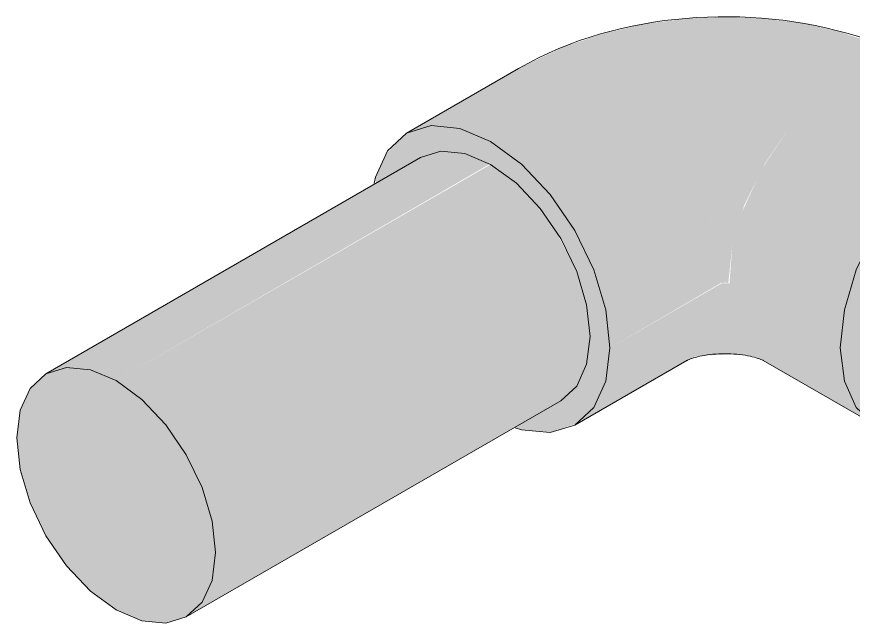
# Model space of a CAD drawing. Header units: millimetres. Extents: x -5097 to 2588, y -1580 to 5282.
# Drawn here: x -2975.8 to -2826.9, y 1749.8 to 1857.7 of the extents above; entities that cross this region are included whole.
import ezdxf

# ---------------------------------------------------------------- set-up
doc = ezdxf.new("R2010")
doc.units = ezdxf.units.MM
doc.layers.add('M-_WATR----_E', color=5, linetype='Continuous', lineweight=9)

# ---------------------------------------------------------------- blocks, each defined once
blk = doc.blocks.new('COMER_EL50_U-PVC отвод 90 - DN16-DN315 _Grey_-V4-В20 Аксонометрия')
at = {"layer": 'M-_WATR----_E', "lineweight": 20}
for points in [[(-2849.12, 1810.29), (-2848.4, 1817.05), (-2846.28, 1824.18), (-2842.69, 1831.51), (-2838.52, 1837.63), (-2833.4, 1843.03), (-2827.91, 1847.03), (-2822.42, 1849.37), (-2817.31, 1849.87), (-2814.69, 1849.37), (-2820.87, 1852.32), (-2829.33, 1855.05), (-2835.24, 1856.47), (-2842.86, 1857.45), (-2849.69, 1857.67), (-2856.07, 1857.46), (-2864.14, 1856.47), (-2871.69, 1854.63), (-2878.51, 1852.32), (-2886.47, 1848.52), (-2882.08, 1849.87), (-2876.96, 1849.37), (-2871.47, 1847.03), (-2865.98, 1843.03), (-2860.86, 1837.63), (-2856.19, 1830.62), (-2853.09, 1824.16), (-2850.98, 1817.05), (-2850.26, 1810.29), (-2849.69, 1810.42)], [(-2870.2, 1798.78), (-2850.27, 1810.42), (-2850.98, 1817.05), (-2853.1, 1824.18), (-2856.47, 1831.2), (-2860.86, 1837.63), (-2865.98, 1843.03), (-2871.47, 1847.03), (-2876.96, 1849.37), (-2882.08, 1849.87), (-2886.47, 1848.52), (-2906.41, 1837), (-2902.02, 1838.36), (-2896.9, 1837.85), (-2891.41, 1835.52), (-2885.92, 1831.51), (-2880.67, 1825.92), (-2876.41, 1819.68), (-2873.04, 1812.66), (-2870.92, 1805.53)], [(-2829.18, 1798.78), (-2828.46, 1805.53), (-2826.34, 1812.66), (-2822.97, 1819.68), (-2818.58, 1826.11), (-2813.46, 1831.51), (-2807.97, 1835.52), (-2802.48, 1837.85), (-2797.36, 1838.36), (-2792.97, 1837), (-2812.91, 1848.52), (-2817.31, 1849.87), (-2822.42, 1849.37), (-2827.91, 1847.03), (-2833.4, 1843.03), (-2838.52, 1837.63), (-2843.19, 1830.62), (-2846.62, 1823.05), (-2848.4, 1817.05), (-2848.91, 1810.16), (-2846.12, 1808.55)], [(-2880.8, 1783.69), (-2876.1, 1785.33), (-2873.04, 1788.17), (-2870.9, 1793.01), (-2870.2, 1798.78), (-2870.92, 1805.53), (-2873.04, 1812.66), (-2876.41, 1819.68), (-2880.8, 1826.11), (-2885.92, 1831.51), (-2891.41, 1835.52), (-2896.9, 1837.85), (-2902.02, 1838.36), (-2906.41, 1837), (-2910.01, 1833.38), (-2911.9, 1829.19), (-2911.83, 1828.1), (-2903.91, 1832.67), (-2900.25, 1833.8), (-2895.99, 1833.38), (-2891.41, 1831.44), (-2886.37, 1827.6), (-2882.57, 1823.6), (-2878.91, 1818.24), (-2876.1, 1812.39), (-2874.33, 1806.45), (-2873.73, 1800.82), (-2874.52, 1795.48), (-2876.1, 1791.98), (-2878.91, 1789.37), (-2887.05, 1784.67), (-2885.92, 1784.19)], [(-2818.58, 1783.69), (-2813.46, 1784.19), (-2812.33, 1784.67), (-2820.47, 1789.37), (-2823.28, 1791.98), (-2825.05, 1795.88), (-2825.59, 1801.4), (-2825.05, 1806.45), (-2823.15, 1812.66), (-2820.47, 1818.24), (-2816.81, 1823.6), (-2812.55, 1828.1), (-2807.97, 1831.44), (-2803.4, 1833.38), (-2799.13, 1833.8), (-2795.47, 1832.67), (-2787.35, 1828.1), (-2787.48, 1829.19), (-2789.6, 1833.88), (-2792.97, 1837), (-2797.36, 1838.36), (-2802.48, 1837.85), (-2807.97, 1835.52), (-2813.54, 1831.44), (-2818.71, 1825.92), (-2823.28, 1819.04), (-2826.34, 1812.66), (-2828.46, 1805.53), (-2829.18, 1798.78), (-2828.46, 1792.85), (-2826.34, 1788.17), (-2822.97, 1785.04)], [(-2876.41, 1785.04), (-2856.47, 1796.56), (-2853.1, 1799.68), (-2850.98, 1804.37), (-2850.26, 1810.29), (-2870.2, 1798.78), (-2870.92, 1792.85), (-2873.04, 1788.17), (-2876.1, 1785.33)], [(-2842.91, 1796.56), (-2846.28, 1799.68), (-2848.4, 1804.37), (-2849.12, 1810.29), (-2850.26, 1810.29), (-2850.98, 1804.37), (-2853.1, 1799.68), (-2856.47, 1796.56), (-2854.84, 1797.3), (-2848.91, 1797.68), (-2844.5, 1797.29)], [(-2822.97, 1785.04), (-2826.34, 1788.17), (-2828.48, 1793.01), (-2829.18, 1798.78), (-2849.12, 1810.29), (-2848.4, 1804.37), (-2846.28, 1799.68), (-2842.91, 1796.56), (-2823.28, 1785.22)]]:
    blk.add_hatch(color=47, dxfattribs=at).paths.add_polyline_path(points)
at = {"layer": 'M-_WATR----_E', "color": 94, "lineweight": 20}
for p, q in [((-2886.47, 1848.52), (-2906.41, 1837)), ((-2792.97, 1837), (-2812.91, 1848.52)), ((-2876.41, 1785.04), (-2856.47, 1796.56)), ((-2842.91, 1796.56), (-2822.97, 1785.04))]:
    blk.add_line(p, q, dxfattribs=at)
for points in [[(-2886.47, 1848.52, 0), (-2884.69, 1849.5, 0), (-2882.9, 1850.42, 0), (-2881.09, 1851.28, 0), (-2879.27, 1852.07, 0), (-2877.43, 1852.8, 0), (-2875.59, 1853.48, 0), (-2873.73, 1854.1, 0), (-2871.87, 1854.67, 0), (-2869.99, 1855.18, 0), (-2868.11, 1855.65, 0), (-2866.22, 1856.07, 0), (-2864.32, 1856.44, 0), (-2862.42, 1856.76, 0), (-2860.51, 1857.04, 0), (-2858.6, 1857.27, 0), (-2856.68, 1857.45, 0), (-2854.76, 1857.59, 0), (-2852.84, 1857.69, 0), (-2850.91, 1857.74, 0), (-2848.99, 1857.74, 0), (-2847.06, 1857.7, 0), (-2845.14, 1857.62, 0), (-2843.22, 1857.49, 0), (-2841.3, 1857.32, 0), (-2839.39, 1857.1, 0), (-2837.48, 1856.84, 0), (-2835.57, 1856.53, 0), (-2833.67, 1856.17, 0), (-2831.78, 1855.77, 0), (-2829.9, 1855.31, 0), (-2828.02, 1854.81, 0), (-2826.15, 1854.26, 0), (-2824.29, 1853.65, 0), (-2822.45, 1852.99, 0), (-2820.61, 1852.27, 0), (-2818.78, 1851.5, 0), (-2816.97, 1850.66, 0), (-2815.17, 1849.76, 0), (-2813.39, 1848.79, 0), (-2812.91, 1848.52, 0)], [(-2870.2, 1798.78, 0), (-2870.92, 1805.53, 0), (-2873.04, 1812.66, 0), (-2876.41, 1819.68, 0), (-2880.8, 1826.11, 0), (-2885.92, 1831.51, 0), (-2891.41, 1835.52, 0), (-2896.9, 1837.85, 0), (-2902.02, 1838.36, 0), (-2906.41, 1837, 0), (-2909.78, 1833.88, 0), (-2911.9, 1829.19, 0), (-2912.16, 1828.08, 0)], [(-2787.22, 1828.08, 0), (-2787.48, 1829.19, 0), (-2789.6, 1833.88, 0), (-2792.97, 1837, 0), (-2797.36, 1838.36, 0), (-2802.48, 1837.85, 0), (-2807.97, 1835.52, 0), (-2813.46, 1831.51, 0), (-2818.58, 1826.11, 0), (-2822.97, 1819.68, 0), (-2826.34, 1812.66, 0), (-2828.46, 1805.53, 0), (-2829.18, 1798.78, 0)], [(-2887.02, 1784.53, 0), (-2885.92, 1784.19, 0), (-2880.8, 1783.69, 0), (-2876.41, 1785.04, 0), (-2873.04, 1788.17, 0), (-2870.92, 1792.85, 0), (-2870.2, 1798.78, 0)], [(-2829.18, 1798.78, 0), (-2828.46, 1792.85, 0), (-2826.34, 1788.17, 0), (-2822.97, 1785.04, 0), (-2818.58, 1783.69, 0), (-2813.46, 1784.19, 0), (-2812.36, 1784.53, 0)], [(-2856.48, 1796.55, 0), (-2856.45, 1796.56, 0), (-2856.38, 1796.6, 0), (-2856.25, 1796.66, 0), (-2856.08, 1796.73, 0), (-2855.86, 1796.81, 0), (-2855.6, 1796.9, 0), (-2855.31, 1797, 0), (-2854.97, 1797.09, 0), (-2854.6, 1797.19, 0), (-2854.21, 1797.28, 0), (-2853.78, 1797.37, 0), (-2853.33, 1797.45, 0), (-2852.86, 1797.52, 0), (-2852.37, 1797.59, 0), (-2851.86, 1797.64, 0), (-2851.34, 1797.69, 0), (-2850.81, 1797.72, 0), (-2850.28, 1797.74, 0), (-2849.74, 1797.74, 0), (-2849.2, 1797.74, 0), (-2848.66, 1797.72, 0), (-2848.13, 1797.69, 0), (-2847.61, 1797.65, 0), (-2847.1, 1797.6, 0), (-2846.61, 1797.54, 0), (-2846.13, 1797.46, 0), (-2845.68, 1797.38, 0), (-2845.25, 1797.3, 0), (-2844.84, 1797.2, 0), (-2844.47, 1797.11, 0), (-2844.13, 1797.01, 0), (-2843.83, 1796.92, 0), (-2843.56, 1796.83, 0), (-2843.34, 1796.74, 0), (-2843.16, 1796.67, 0), (-2843.02, 1796.61, 0), (-2842.94, 1796.57, 0), (-2842.9, 1796.55, 0), (-2842.9, 1796.55, 0)]]:
    blk.add_polyline3d(points, dxfattribs=at)

msp = doc.modelspace()

# ---------------------------------------------------------------- hatches: boundary and pattern name
at = {"layer": 'M-_WATR----_E'}
for points in [[(-2958.08, 1792.95), (-2891.59, 1831.51), (-2895.99, 1833.38), (-2900.25, 1833.8), (-2903.91, 1832.67), (-2970.58, 1794.18), (-2966.92, 1795.31), (-2962.65, 1794.89), (-2958.23, 1793.01)], [(-2940.4, 1762.33), (-2873.73, 1800.82), (-2874.33, 1806.45), (-2876.41, 1813.04), (-2879.9, 1819.68), (-2882.57, 1823.6), (-2886.83, 1828.1), (-2891.41, 1831.44), (-2958.08, 1792.95), (-2953.5, 1789.61), (-2949.24, 1785.11), (-2945.58, 1779.75), (-2942.77, 1773.9), (-2941, 1767.96)], [(-2945.58, 1750.88), (-2878.91, 1789.37), (-2876.1, 1791.98), (-2874.33, 1795.88), (-2873.73, 1800.82), (-2940.4, 1762.33), (-2941, 1757.39), (-2942.77, 1753.49)], [(-2949.24, 1749.75), (-2945.58, 1750.88), (-2942.77, 1753.49), (-2941, 1757.39), (-2940.4, 1762.33), (-2941, 1767.96), (-2942.77, 1773.9), (-2945.58, 1779.75), (-2949.24, 1785.11), (-2953.5, 1789.61), (-2958.23, 1793.01), (-2962.65, 1794.89), (-2966.92, 1795.31), (-2970.58, 1794.18), (-2973.39, 1791.58), (-2975.15, 1787.68), (-2975.75, 1782.74), (-2975.15, 1777.11), (-2973.39, 1771.17), (-2970.58, 1765.32), (-2966.92, 1759.96), (-2962.65, 1755.46), (-2958.08, 1752.12), (-2953.5, 1750.18)]]:
    msp.add_hatch(color=47, dxfattribs=at).paths.add_polyline_path(points)

# ---------------------------------------------------------------- linework, layer by layer
at = {"layer": 'M-_WATR----_E', "color": 94, "lineweight": 20}
for p, q in [((-2903.91, 1832.67), (-2970.58, 1794.18)), ((-2945.58, 1750.88), (-2878.91, 1789.37))]:
    msp.add_line(p, q, dxfattribs=at)
for points in [[(-2903.91, 1832.67, 0), (-2900.25, 1833.8, 0), (-2895.99, 1833.38, 0), (-2891.41, 1831.44, 0)], [(-2891.41, 1831.44, 0), (-2886.83, 1828.1, 0), (-2882.57, 1823.6, 0), (-2878.91, 1818.24, 0), (-2876.1, 1812.39, 0), (-2874.33, 1806.45, 0), (-2873.73, 1800.82, 0)], [(-2873.73, 1800.82, 0), (-2874.33, 1795.88, 0), (-2876.1, 1791.98, 0), (-2878.91, 1789.37, 0)], [(-2958.08, 1792.95, 0), (-2962.65, 1794.89, 0), (-2966.92, 1795.31, 0), (-2970.58, 1794.18, 0), (-2973.39, 1791.58, 0), (-2975.15, 1787.68, 0), (-2975.75, 1782.74, 0)], [(-2940.4, 1762.33, 0), (-2941, 1767.96, 0), (-2942.77, 1773.9, 0), (-2945.58, 1779.75, 0), (-2949.24, 1785.11, 0), (-2953.5, 1789.61, 0), (-2958.08, 1792.95, 0)], [(-2975.75, 1782.74, 0), (-2975.15, 1777.11, 0), (-2973.39, 1771.17, 0), (-2970.58, 1765.32, 0), (-2966.92, 1759.96, 0), (-2962.65, 1755.46, 0), (-2958.08, 1752.12, 0)], [(-2958.08, 1752.12, 0), (-2953.5, 1750.18, 0), (-2949.24, 1749.75, 0), (-2945.58, 1750.88, 0), (-2942.77, 1753.49, 0), (-2941, 1757.39, 0), (-2940.4, 1762.33, 0)]]:
    msp.add_polyline3d(points, dxfattribs=at)

# ---------------------------------------------------------------- block references
msp.add_blockref('COMER_EL50_U-PVC отвод 90 - DN16-DN315 _Grey_-V4-В20 Аксонометрия', (0, 0), dxfattribs=at)

doc.saveas('drawing.dxf')
